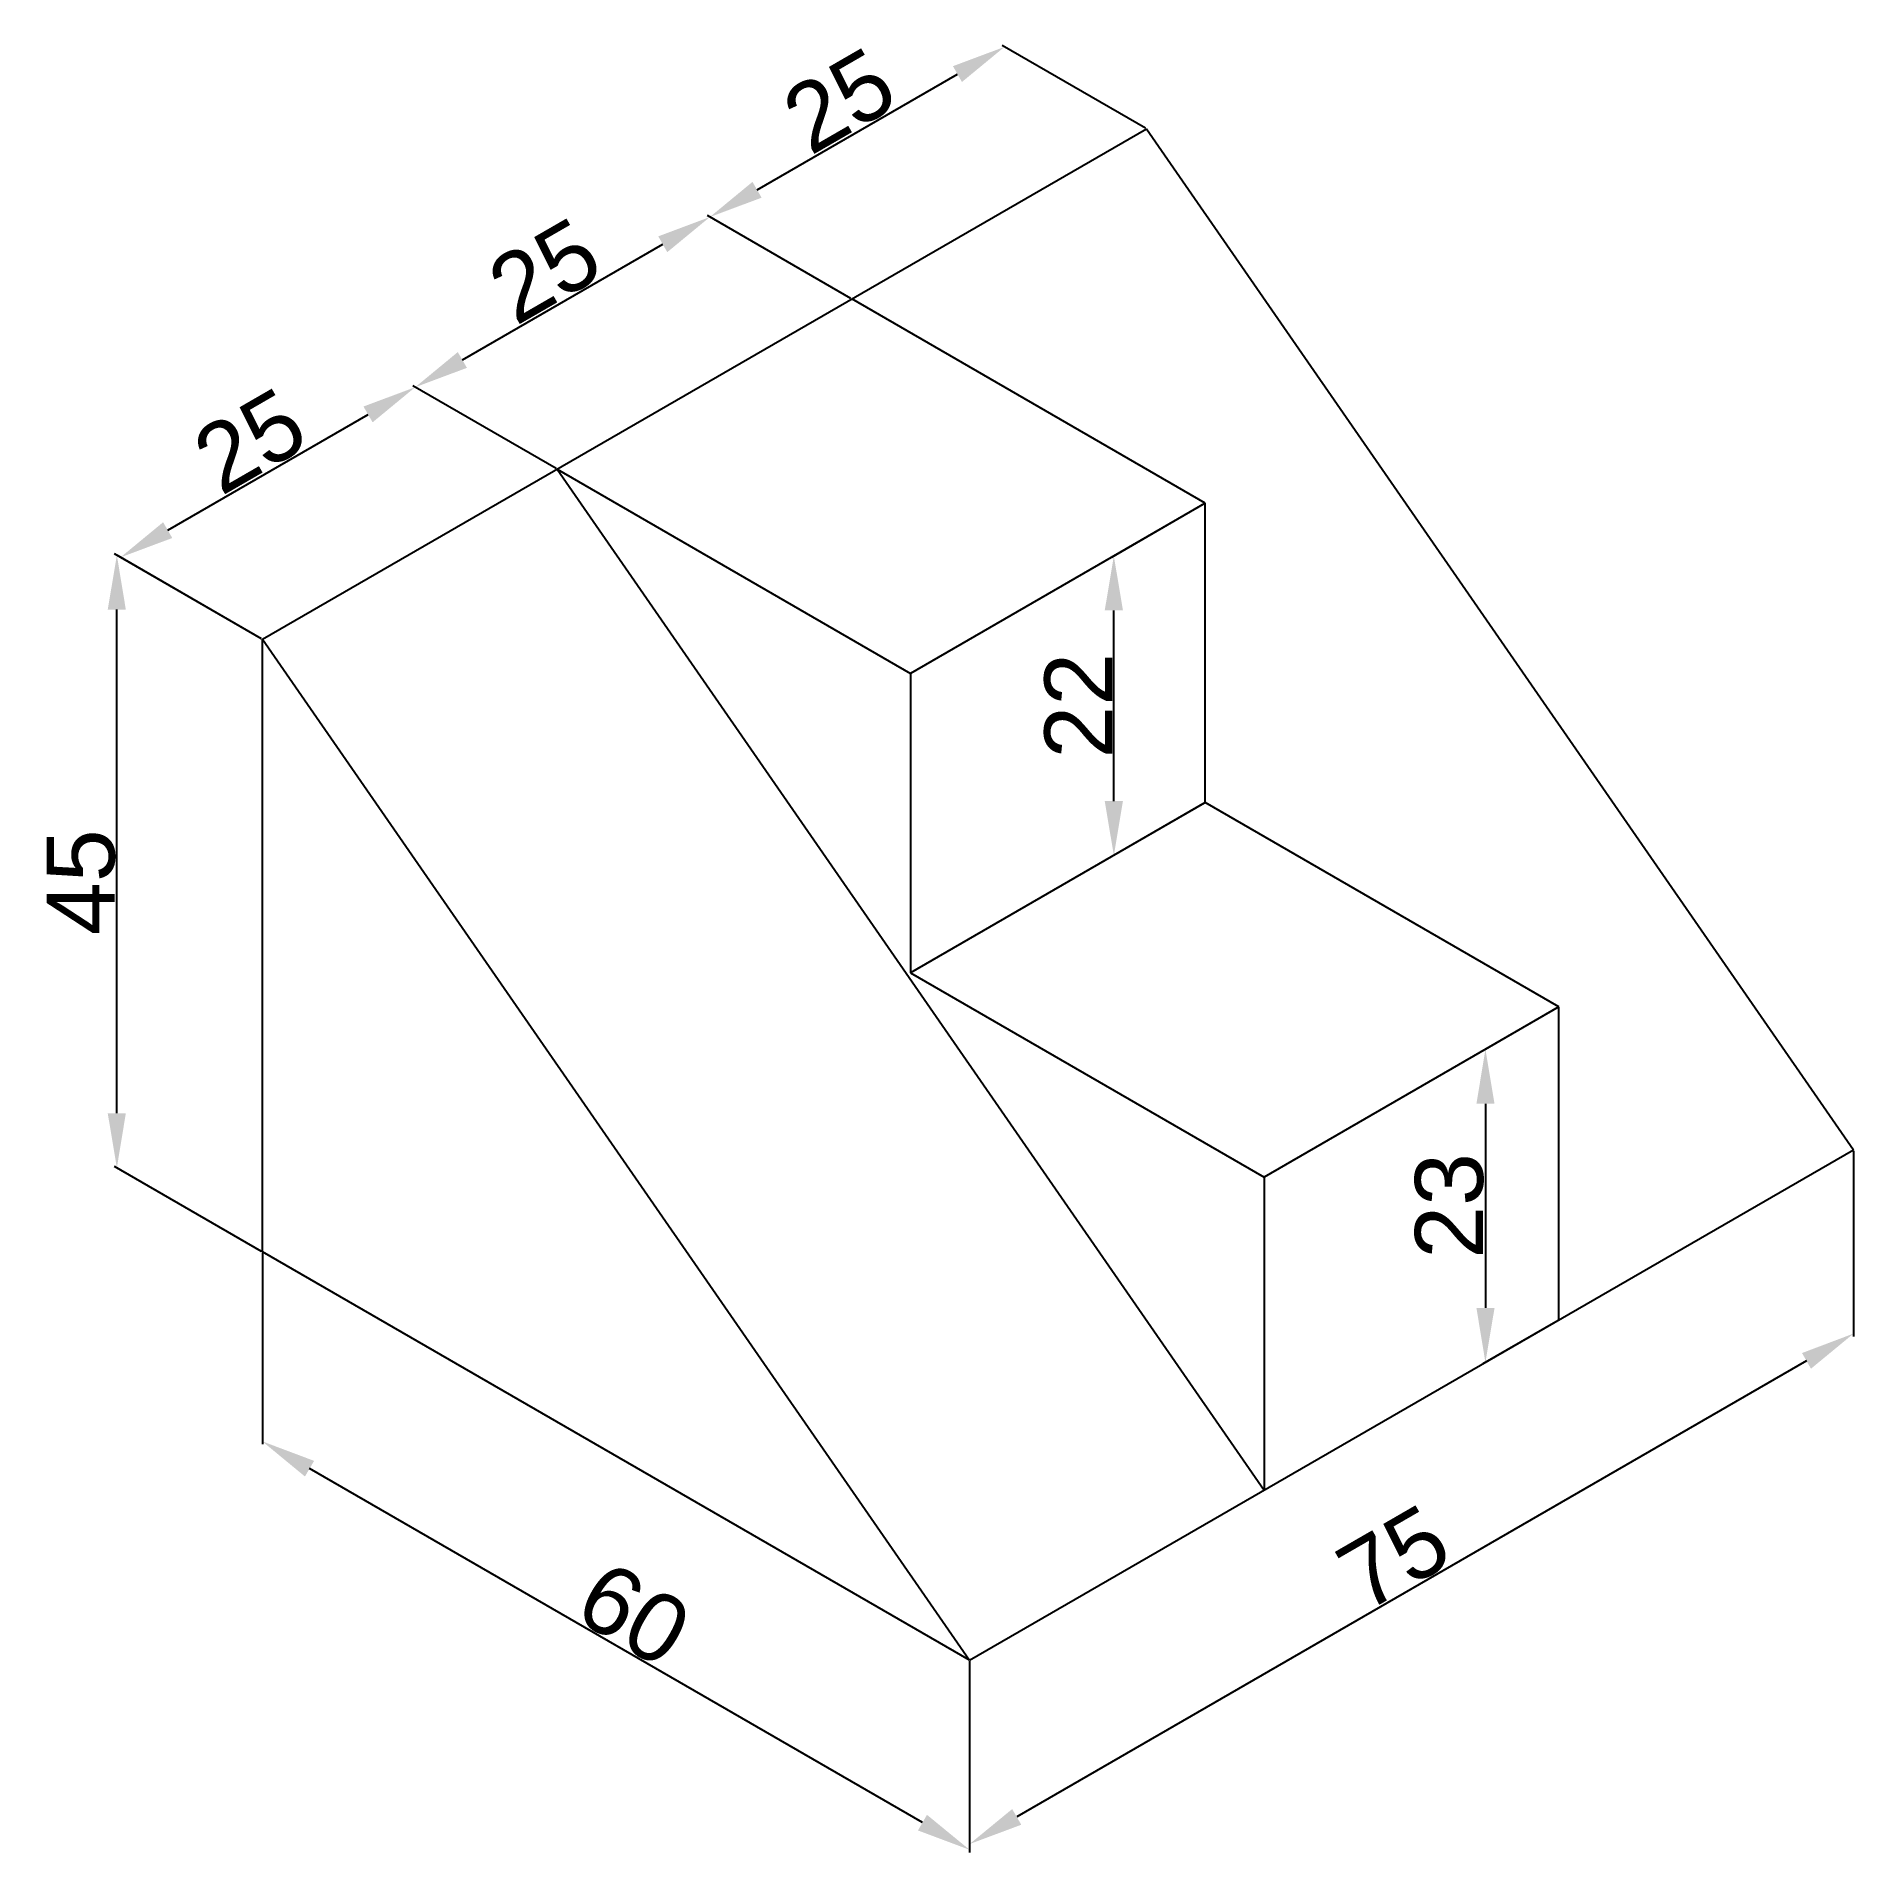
# Model space of a CAD drawing. Header units: centimetres. Extents: x 433 to 566, y 103 to 237.
import ezdxf

# ---------------------------------------------------------------- set-up
doc = ezdxf.new("R2010")
doc.units = ezdxf.units.CM
doc.header["$MEASUREMENT"] = 0
doc.styles.get("Standard").update_dxf_attribs({"font": 'arial.ttf'})
doc.dimstyles.get("Standard").update_dxf_attribs({"dimtxt": 5, "dimasz": 4, "dimexe": 0.18, "dimexo": 0.0625, "dimgap": 0.09, "dimtad": 1, "dimdec": 0, "dimzin": 0, "dimdsep": 46, "dimtxsty": 'Standard', "dimcen": 0.09, "dimclrd": 2, "dimclre": 2, "dimclrt": 2, "dimadec": 0, "dimazin": 0, "dimtfac": 1, "dimtdec": 0, "dimtofl": 0, "dimtmove": 0, "dimatfit": 3, "dimfxl": 1, "dimtfillclr": 2, "dimtolj": 1, "dimtzin": 0, "dimarcsym": 0})

# ---------------------------------------------------------------- blocks, each defined once
blk = doc.blocks.new('*D7')
at = {"color": 2, "lineweight": -2, "transparency": 16777216}
for p, q in [((544.65, 165.42), (539.13, 162.23)), ((539.31, 158.33), (539.31, 143.33)), ((544.65, 142.42), (539.13, 139.23))]:
    blk.add_line(p, q, dxfattribs=at)
at = {"color": 2, "transparency": 16777216}
for points in [[(538.65, 158.33), (539.98, 158.33), (539.31, 162.33)], [(538.65, 143.33), (539.98, 143.33), (539.31, 139.33)]]:
    blk.add_solid(points, dxfattribs=at)
at = {"layer": 'Defpoints', "color": 0, "transparency": 16777216}
for p in [(544.71, 165.45), (544.71, 142.45), (539.31, 139.33)]:
    blk.add_point(p, dxfattribs=at)
at = {"color": 2, "transparency": 16777216, "insert": (536.67, 150.83), "char_height": 5, "attachment_point": 5, "rotation": 90}
blk.add_mtext('\\A1;23', dxfattribs=at)
blk = doc.blocks.new('*D8')
at = {"color": 2, "lineweight": -2, "transparency": 16777216}
for p, q in [((518.67, 202.42), (511.83, 198.47)), ((512.01, 180.57), (512.01, 194.57)), ((518.67, 180.42), (511.83, 176.47))]:
    blk.add_line(p, q, dxfattribs=at)
at = {"color": 2, "transparency": 16777216}
for points in [[(511.34, 194.57), (512.68, 194.57), (512.01, 198.57)], [(511.34, 180.57), (512.68, 180.57), (512.01, 176.57)]]:
    blk.add_solid(points, dxfattribs=at)
at = {"layer": 'Defpoints', "color": 0, "transparency": 16777216}
for p in [(518.73, 202.45), (512.01, 198.57), (518.73, 180.45)]:
    blk.add_point(p, dxfattribs=at)
at = {"color": 2, "transparency": 16777216, "insert": (509.41, 187.57), "char_height": 5, "attachment_point": 5, "rotation": 90}
blk.add_mtext('\\A1;22', dxfattribs=at)
blk = doc.blocks.new('*D9')
at = {"color": 2, "lineweight": -2, "transparency": 16777216}
for p, q in [((566.36, 154.88), (566.36, 141.24)), ((562.9, 139.45), (504.88, 105.95)), ((501.41, 117.38), (501.41, 103.74))]:
    blk.add_line(p, q, dxfattribs=at)
at = {"color": 2, "transparency": 16777216}
for points in [[(562.57, 140.02), (563.23, 138.87), (566.36, 141.45)], [(504.54, 106.52), (505.21, 105.37), (501.41, 103.95)]]:
    blk.add_solid(points, dxfattribs=at)
at = {"layer": 'Defpoints', "color": 0, "transparency": 16777216}
for p in [(566.36, 154.95), (501.41, 117.45), (501.41, 103.95)]:
    blk.add_point(p, dxfattribs=at)
at = {"color": 2, "transparency": 16777216, "insert": (532.57, 124.98), "char_height": 5, "attachment_point": 5, "rotation": 30}
blk.add_mtext('\\A1;75', dxfattribs=at)
blk = doc.blocks.new('*D10')
at = {"color": 2, "lineweight": -2, "transparency": 16777216}
for p, q in [((449.45, 147.38), (449.45, 133.32)), ((497.95, 105.53), (452.92, 131.53)), ((501.41, 117.38), (501.41, 103.32))]:
    blk.add_line(p, q, dxfattribs=at)
at = {"color": 2, "transparency": 16777216}
for points in [[(453.25, 132.1), (452.58, 130.95), (449.45, 133.53)], [(498.28, 106.1), (497.62, 104.95), (501.41, 103.53)]]:
    blk.add_solid(points, dxfattribs=at)
at = {"layer": 'Defpoints', "color": 0, "transparency": 16777216}
for p in [(449.45, 147.45), (449.45, 133.53), (501.41, 117.45)]:
    blk.add_point(p, dxfattribs=at)
at = {"color": 2, "transparency": 16777216, "insert": (476.75, 120.82), "char_height": 5, "attachment_point": 5, "rotation": 330}
blk.add_mtext('\\A1;60', dxfattribs=at)
blk = doc.blocks.new('*D11')
at = {"color": 2, "lineweight": -2, "transparency": 16777216}
for p, q in [((449.39, 192.49), (438.58, 198.73)), ((438.76, 157.63), (438.76, 194.63)), ((449.39, 147.49), (438.58, 153.73))]:
    blk.add_line(p, q, dxfattribs=at)
at = {"color": 2, "transparency": 16777216}
for points in [[(438.09, 194.63), (439.42, 194.63), (438.76, 198.63)], [(438.09, 157.63), (439.42, 157.63), (438.76, 153.63)]]:
    blk.add_solid(points, dxfattribs=at)
at = {"layer": 'Defpoints', "color": 0, "transparency": 16777216}
for p in [(438.76, 198.63), (449.45, 192.45), (449.45, 147.45)]:
    blk.add_point(p, dxfattribs=at)
at = {"color": 2, "transparency": 16777216, "insert": (436.13, 174.61), "char_height": 5, "attachment_point": 5, "rotation": 90}
blk.add_mtext('\\A1;45', dxfattribs=at)
blk = doc.blocks.new('*D12')
at = {"color": 2, "lineweight": -2, "transparency": 16777216}
for p, q in [((471.04, 204.99), (460.5, 211.07)), ((442.5, 200.47), (457.22, 208.97)), ((449.39, 192.49), (438.85, 198.57))]:
    blk.add_line(p, q, dxfattribs=at)
at = {"color": 2, "transparency": 16777216}
for points in [[(456.88, 209.55), (457.55, 208.39), (460.68, 210.97)], [(442.16, 201.05), (442.83, 199.89), (439.03, 198.47)]]:
    blk.add_solid(points, dxfattribs=at)
at = {"layer": 'Defpoints', "color": 0, "transparency": 16777216}
for p in [(460.68, 210.97), (471.1, 204.95), (449.45, 192.45)]:
    blk.add_point(p, dxfattribs=at)
at = {"color": 2, "transparency": 16777216, "insert": (448.54, 207.01), "char_height": 5, "attachment_point": 5, "rotation": 30}
blk.add_mtext('\\A1;25', dxfattribs=at)
blk = doc.blocks.new('*D13')
at = {"color": 2, "lineweight": -2, "transparency": 16777216}
for p, q in [((492.69, 217.49), (482.15, 223.57)), ((464.15, 212.97), (478.87, 221.47)), ((471.04, 204.99), (460.5, 211.07))]:
    blk.add_line(p, q, dxfattribs=at)
at = {"color": 2, "transparency": 16777216}
for points in [[(478.54, 222.05), (479.2, 220.89), (482.33, 223.47)], [(463.81, 213.55), (464.48, 212.39), (460.68, 210.97)]]:
    blk.add_solid(points, dxfattribs=at)
at = {"layer": 'Defpoints', "color": 0, "transparency": 16777216}
for p in [(482.33, 223.47), (492.75, 217.45), (471.1, 204.95)]:
    blk.add_point(p, dxfattribs=at)
at = {"color": 2, "transparency": 16777216, "insert": (470.19, 219.51), "char_height": 5, "attachment_point": 5, "rotation": 30}
blk.add_mtext('\\A1;25', dxfattribs=at)
blk = doc.blocks.new('*D14')
at = {"color": 2, "lineweight": -2, "transparency": 16777216}
for p, q in [((514.34, 229.99), (503.8, 236.07)), ((485.8, 225.47), (500.52, 233.97)), ((492.69, 217.49), (482.15, 223.57))]:
    blk.add_line(p, q, dxfattribs=at)
at = {"color": 2, "transparency": 16777216}
for points in [[(500.19, 234.55), (500.85, 233.39), (503.98, 235.97)], [(485.46, 226.05), (486.13, 224.89), (482.33, 223.47)]]:
    blk.add_solid(points, dxfattribs=at)
at = {"layer": 'Defpoints', "color": 0, "transparency": 16777216}
for p in [(503.98, 235.97), (514.4, 229.95), (492.75, 217.45)]:
    blk.add_point(p, dxfattribs=at)
at = {"color": 2, "transparency": 16777216, "insert": (491.84, 232.01), "char_height": 5, "attachment_point": 5, "rotation": 30}
blk.add_mtext('\\A1;25', dxfattribs=at)

msp = doc.modelspace()

# ---------------------------------------------------------------- linework, layer by layer
for p, q in [((449.45, 192.45), (514.4, 229.95)), ((514.4, 229.95), (566.36, 154.95)), ((518.73, 202.45), (492.75, 217.45)), ((471.1, 204.95), (497.08, 189.95)), ((471.1, 204.95), (523.06, 129.95)), ((518.73, 202.45), (497.08, 189.95)), ((518.73, 180.45), (518.73, 202.45)), ((449.45, 147.45), (449.45, 192.45)), ((449.45, 192.45), (501.41, 117.45)), ((497.08, 189.95), (497.08, 167.95)), ((518.73, 180.45), (497.08, 167.95)), ((544.71, 165.45), (518.73, 180.45)), ((497.08, 167.95), (523.06, 152.95)), ((544.71, 165.45), (523.06, 152.95)), ((544.71, 142.45), (544.71, 165.45)), ((501.41, 117.45), (566.36, 154.95)), ((523.06, 152.95), (523.06, 129.95)), ((501.41, 117.45), (449.45, 147.45))]:
    msp.add_line(p, q)

# ---------------------------------------------------------------- dimensions: what is measured, and where the dimension line sits
for base, p1, p2, picture, middle in [((503.98, 235.97), (492.75, 217.45), (514.4, 229.95), '*D14', (491.84, 232.01)), ((482.33, 223.47), (471.1, 204.95), (492.75, 217.45), '*D13', (470.19, 219.51))]:
    dim = msp.add_linear_dim(base=base, p1=p1, p2=p2, angle=210, dimstyle='Standard', override={"dimtmove": 1})
    dim.commit()
    dim.dimension.update_dxf_attribs({"geometry": picture, "text_midpoint": middle})
for p1, p2, distance, picture, middle in [((449.45, 192.45), (471.1, 204.95), 10.42, '*D12', (448.54, 207.01)), ((566.36, 154.95), (501.41, 117.45), 11.7, '*D9', (532.57, 124.98)), ((501.41, 117.45), (449.45, 147.45), 12.06, '*D10', (476.75, 120.82))]:
    dim = msp.add_aligned_dim(p1=p1, p2=p2, distance=distance, dimstyle='Standard')
    dim.commit()
    dim.dimension.update_dxf_attribs({"geometry": picture, "text_midpoint": middle})
for base, p1, p2, picture, middle in [((512.01, 198.57), (518.73, 180.45), (518.73, 202.45), '*D8', (509.41, 187.57)), ((539.31, 139.33), (544.71, 165.45), (544.71, 142.45), '*D7', (536.67, 150.83))]:
    dim = msp.add_linear_dim(base=base, p1=p1, p2=p2, angle=90, dimstyle='Standard')
    dim.commit()
    dim.dimension.update_dxf_attribs({"geometry": picture, "text_midpoint": middle})
dim = msp.add_linear_dim(base=(438.76, 198.63), p1=(449.45, 147.45), p2=(449.45, 192.45), angle=90, dimstyle='Standard')
dim.commit()
dim.dimension.update_dxf_attribs({"geometry": '*D11', "text_midpoint": (438.76, 174.61), "dimtype": 160})

doc.saveas('drawing.dxf')
